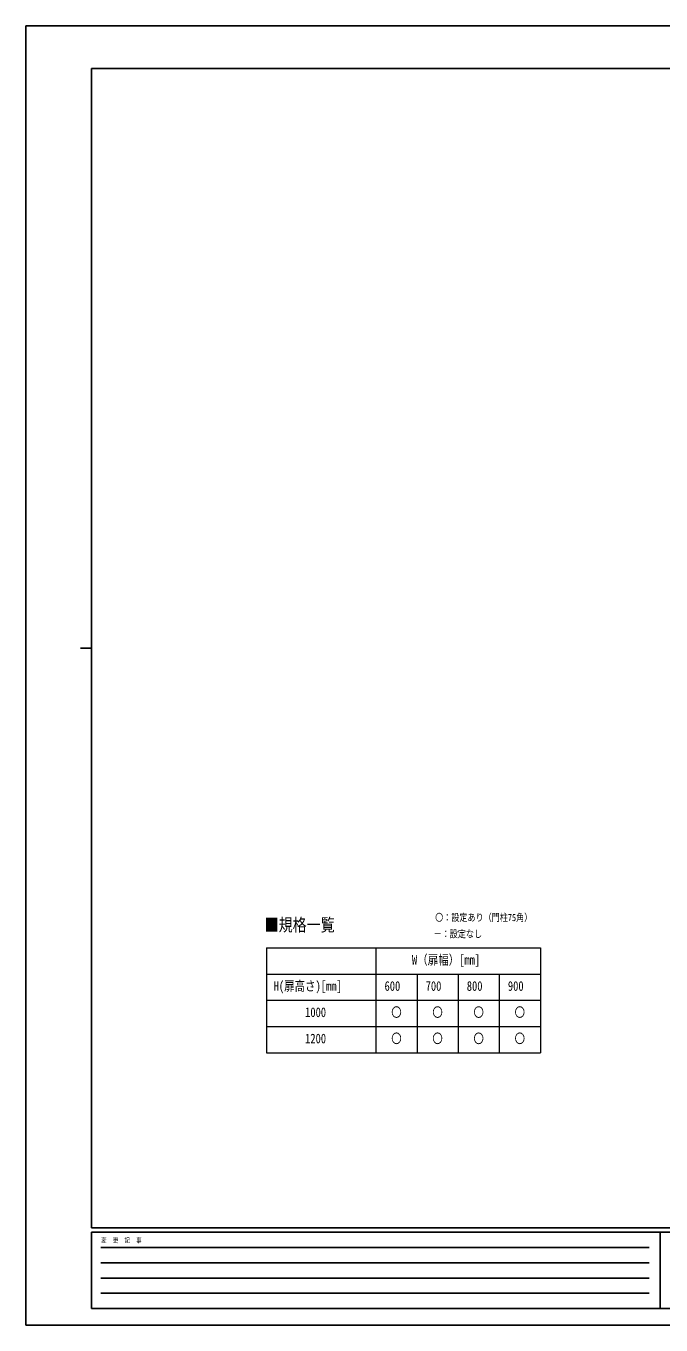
# Model space of a CAD drawing. Units: millimetres, scale not verified. Extents: x -4205 to 4205, y -2970 to 2970.
# Drawn here: x -4205 to -1301, y -2970 to 2970 of the extents above; entities that cross this region are included whole.
import ezdxf
from ezdxf.enums import TextEntityAlignment as Align

# ---------------------------------------------------------------- set-up
doc = ezdxf.new("R2010")
doc.units = ezdxf.units.MM
doc.header["$LTSCALE"] = 20
doc.layers.add('0-1_TABLE1', color=7, linetype='Continuous', lineweight=18)
doc.layers.add('0-2_USER1', color=3, linetype='Continuous')
doc.layers.add('0-5_YKK_ZWAK', color=7, linetype='Continuous')
doc.styles.add('ＭＳ ゴシック', font='')
doc.styles.get('ＭＳ ゴシック').set_extended_font_data('MS Gothic')

msp = doc.modelspace()

# ---------------------------------------------------------------- linework, layer by layer
at = {"layer": '0-1_TABLE1'}
for p, q in [((-3104.98, -1245), (-1852.98, -1245)), ((-3104.98, -1245), (-3104.98, -1725)), ((-2604.98, -1245), (-2604.98, -1725)), ((-1852.98, -1245), (-1852.98, -1725)), ((-3104.98, -1365), (-1852.98, -1365)), ((-2416.98, -1365), (-2416.98, -1725)), ((-2228.98, -1365), (-2228.98, -1725)), ((-2040.98, -1365), (-2040.98, -1725)), ((-3104.98, -1485), (-1852.98, -1485)), ((-3104.98, -1605), (-1852.98, -1605)), ((-3104.98, -1725), (-1852.98, -1725))]:
    msp.add_line(p, q, dxfattribs=at)
at = {"layer": '0-5_YKK_ZWAK'}
for p, q in [((3895.02, 2775), (-3904.98, 2775)), ((-3904.98, -2525), (-3904.98, 2775)), ((-3954.98, 125), (-3904.98, 125)), ((3895.02, -2525), (-3904.98, -2525)), ((-1304.98, -2545), (-3904.98, -2545)), ((-3904.98, -2895), (-3904.98, -2545)), ((-1304.98, -2545), (-1304.98, -2895)), ((-4.98, -2545), (-1304.98, -2545)), ((-3862.48, -2615), (-1354.98, -2615)), ((-3862.48, -2685), (-1354.98, -2685)), ((-3862.48, -2755), (-1354.98, -2755)), ((-3862.48, -2825), (-1354.98, -2825)), ((-3904.98, -2895), (-1304.98, -2895)), ((-1304.98, -2895), (-4.98, -2895))]:
    msp.add_line(p, q, dxfattribs=at)
msp.add_lwpolyline([(-4205, -2970), (4205, -2970), (4205, 2970), (-4205, 2970)], close=True, dxfattribs=at)

# ---------------------------------------------------------------- texts
at = {"layer": '0-1_TABLE1', "style": 'ＭＳ ゴシック', "width": 0.8}
for s, p in [('W（扉幅）[mm]', (-2440.18, -1335)), ('H(扉高さ)[mm]', (-3072.58, -1455)), ('600', (-2565.38, -1455)), ('700', (-2377.38, -1455)), ('800', (-2189.38, -1455)), ('900', (-2001.38, -1455)), ('1000', (-2928.58, -1575)), ('〇', (-2534.98, -1575)), ('〇', (-2346.98, -1575)), ('〇', (-2158.98, -1575)), ('〇', (-1970.98, -1575)), ('1200', (-2928.58, -1695)), ('〇', (-2534.98, -1695)), ('〇', (-2346.98, -1695)), ('〇', (-2158.98, -1695)), ('〇', (-1970.98, -1695))]:
    msp.add_text(s, height=43.99, dxfattribs=at).set_placement(p, align=Align.BOTTOM_LEFT)
at = {"layer": '0-2_USER1', "style": 'ＭＳ ゴシック', "width": 0.8}
for s, height, p in [('■規格一覧', 58.65, (-3113.53, -1187)), ('〇：設定あり（門柱75角）', 32.99, (-2334, -1133)), ('－：設定なし', 32.99, (-2341.2, -1208))]:
    msp.add_text(s, height=height, dxfattribs=at).set_placement(p, align=Align.BOTTOM_LEFT)
at = {"layer": '0-5_YKK_ZWAK', "style": 'ＭＳ ゴシック', "width": 0.8}
msp.add_text('変  更  記  事', height=21.99, dxfattribs=at).set_placement((-3861.31, -2600), align=Align.BOTTOM_LEFT)

doc.saveas('drawing.dxf')
